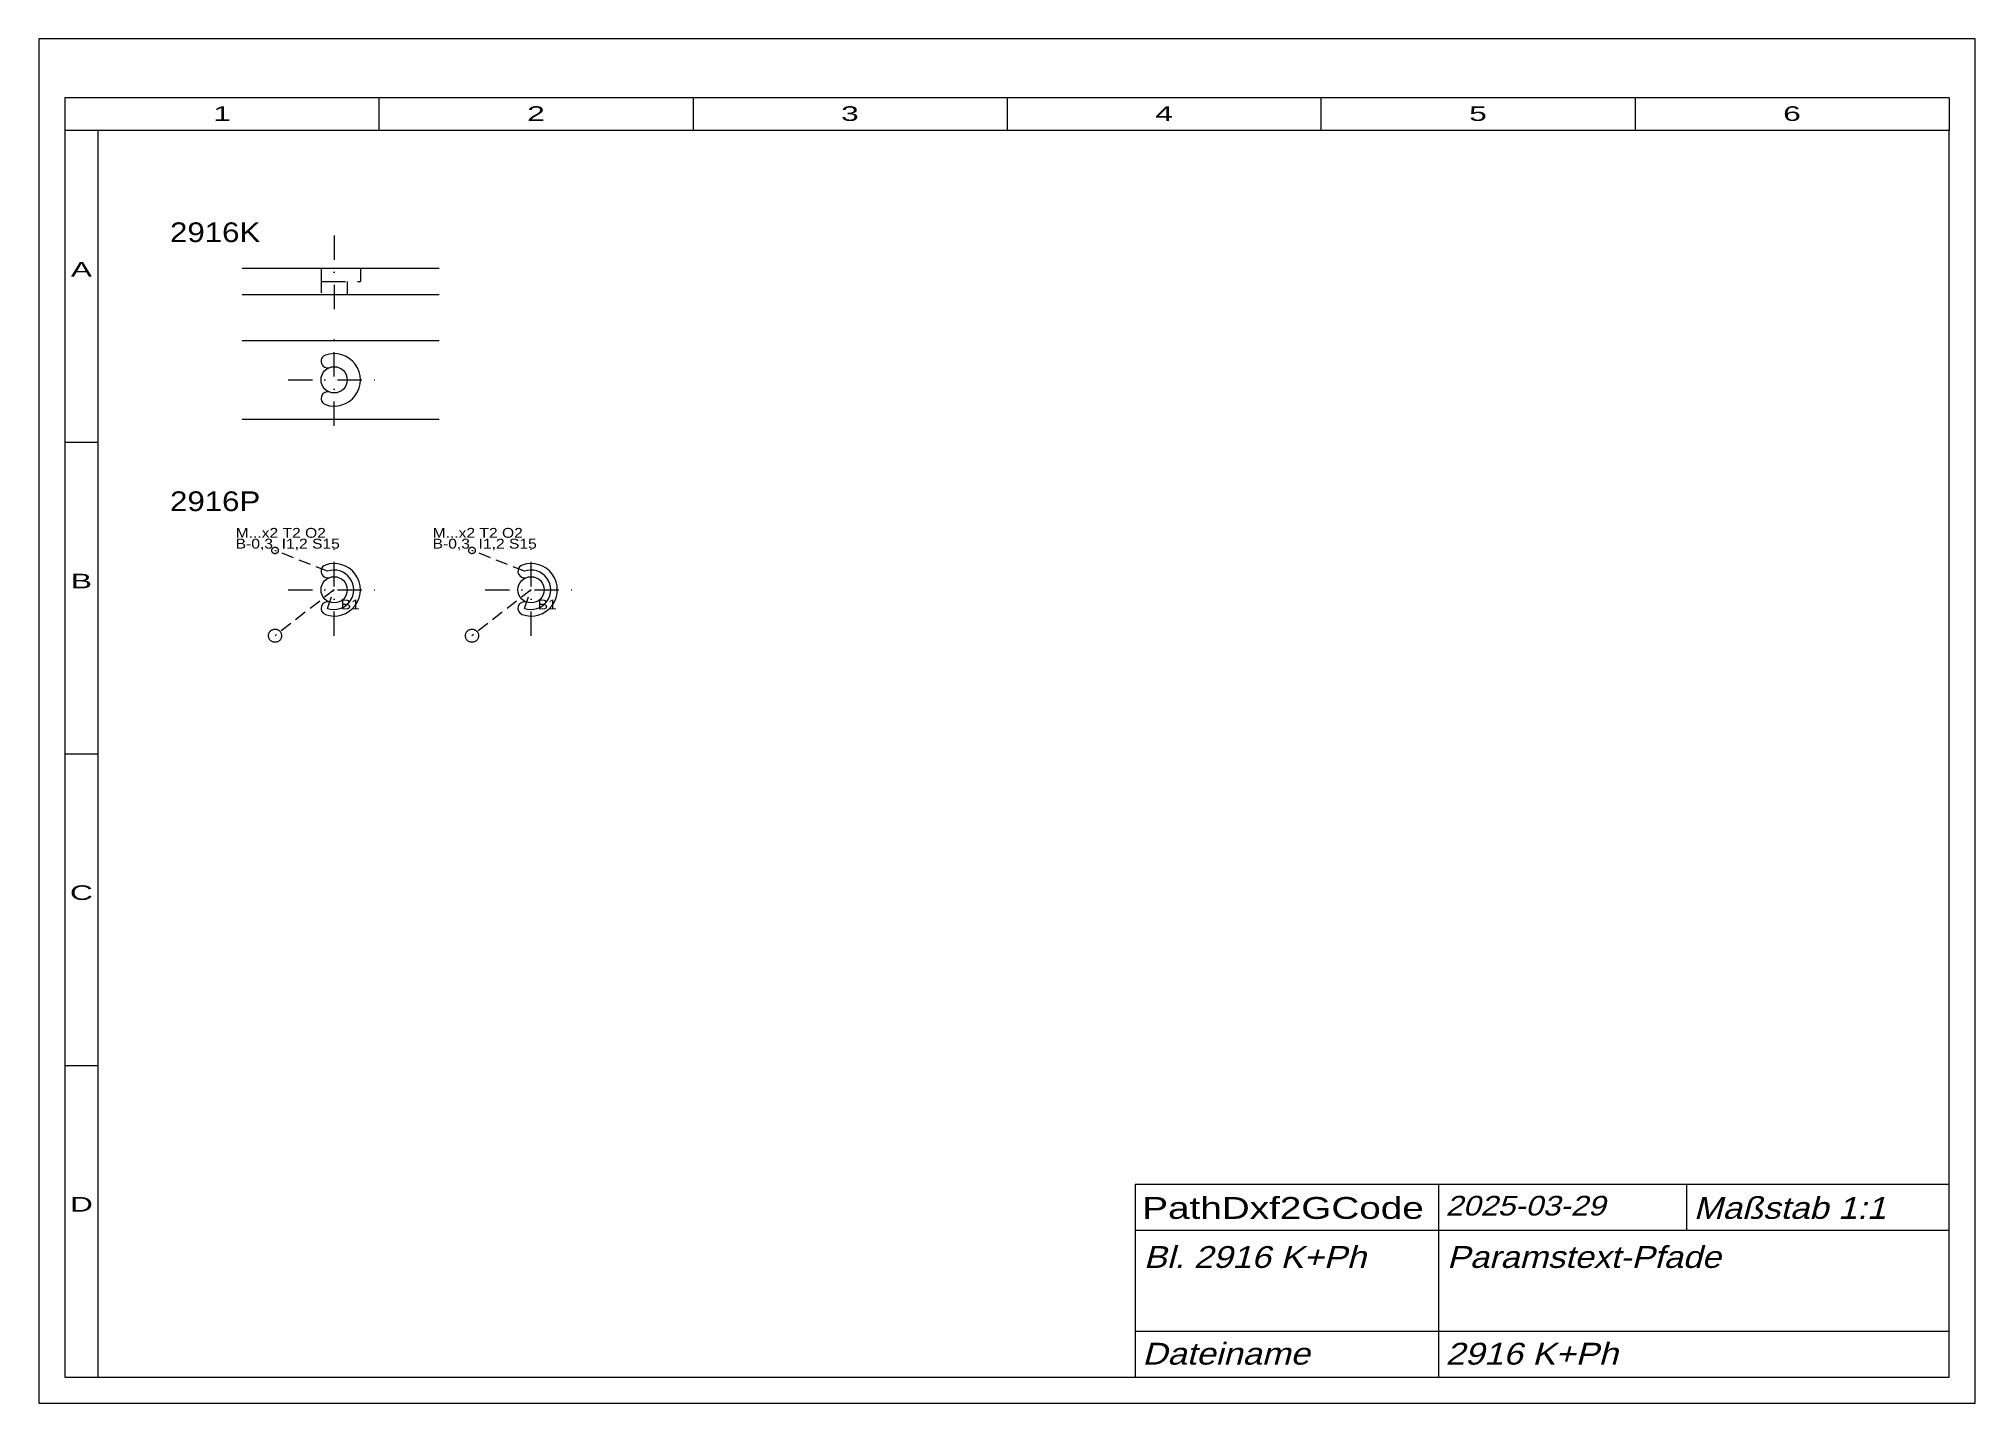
# Model space of a CAD drawing. Extents: x 1 to 296, y 1 to 209.
import ezdxf
from ezdxf.enums import TextEntityAlignment as Align

# ---------------------------------------------------------------- set-up
doc = ezdxf.new("R2010")
doc.units = 0
doc.header["$LTSCALE"] = 7.425
for name, pattern in [('DASHDOT', [1, 0.5, -0.25, 0, -0.25]), ('DASHED', [0.75, 0.5, -0.25]), ('HIDDEN', [0.375, 0.25, -0.125]), ('PHANTOM', [2.5, 1.25, -0.25, 0.25, -0.25, 0.25, -0.25])]:
    doc.linetypes.add(name, pattern=pattern)
for name, color, linetype, lineweight in [('2916_1P', 230, 'CONTINUOUS', 0), ('2916_2P', 230, 'CONTINUOUS', 0), ('2916_2P~A', 5, 'CONTINUOUS', 0), ('2916__ PARAMSTEXT-PFADE', 7, 'CONTINUOUS', 0), ('BESCHRIFTUNG', 7, 'CONTINUOUS', 25), ('MITTELLINIEN', 5, 'DASHDOT', 25), ('STANDARD', 7, 'CONTINUOUS', 0)]:
    doc.layers.add(name, color=color, linetype=linetype, lineweight=lineweight)
doc.styles.add('Arial', font='arial.ttf')

msp = doc.modelspace()

# ---------------------------------------------------------------- linework, layer by layer
at = {"layer": '2916_1P', "linetype": 'HIDDEN'}
for p, q in [((45, 127.83), (37, 131)), ((46, 125), (37, 118)), ((45, 122.17), (46, 125))]:
    msp.add_line(p, q, dxfattribs=at)
at = {"layer": '2916_1P', "linetype": 'PHANTOM'}
for centre, radius in [((37, 131), 0.5), ((37, 118), 1)]:
    msp.add_circle(centre, radius, dxfattribs=at)
at = {"layer": '2916_1P'}
msp.add_circle((46, 125), 2, dxfattribs=at)
msp.add_arc((46, 125), 3, 250.5288, 469.4712, dxfattribs=at)
at = {"layer": '2916_2P', "linetype": 'HIDDEN'}
for p, q in [((75, 127.83), (67, 131)), ((76, 125), (67, 118)), ((75, 122.17), (76, 125))]:
    msp.add_line(p, q, dxfattribs=at)
at = {"layer": '2916_2P', "linetype": 'PHANTOM'}
for centre, radius in [((67, 131), 0.5), ((67, 118), 1)]:
    msp.add_circle(centre, radius, dxfattribs=at)
at = {"layer": '2916_2P'}
msp.add_circle((76, 125), 2, dxfattribs=at)
at = {"layer": '2916_2P~A'}
msp.add_arc((76, 125), 3, 250.5288, 469.4712, dxfattribs=at)
at = {"layer": '2916__ PARAMSTEXT-PFADE'}
for p, q in [((32, 174), (62, 174)), ((32, 170), (62, 170)), ((32, 163), (62, 163)), ((32, 151), (62, 151))]:
    msp.add_line(p, q, dxfattribs=at)
at = {"layer": '2916__ PARAMSTEXT-PFADE', "linetype": 'DASHED'}
for p, q in [((44, 174), (44, 170)), ((44, 172), (50, 172)), ((48, 172), (48, 170)), ((50, 174), (50, 172))]:
    msp.add_line(p, q, dxfattribs=at)
at = {"layer": '2916__ PARAMSTEXT-PFADE'}
msp.add_circle((46, 157), 2, dxfattribs=at)
for centre, radius, start, end in [((45, 159.83), 1, 109.4712, 289.4712), ((46, 157), 4, 250.5288, 469.4712), ((45, 154.17), 1, 70.5288, 250.5288), ((45, 127.83), 1, 109.4712, 289.4712), ((46, 125), 4, 250.5288, 469.4712), ((75, 127.83), 1, 109.4712, 289.4712), ((76, 125), 4, 250.5288, 469.4712), ((45, 122.17), 1, 70.5288, 250.5288), ((75, 122.17), 1, 70.5288, 250.5288)]:
    msp.add_arc(centre, radius, start, end, dxfattribs=at)
at = {"layer": 'MITTELLINIEN'}
for p, q in [((46, 179), (46, 167)), ((46, 150), (46, 164)), ((39, 157), (53, 157)), ((46, 118), (46, 132)), ((76, 118), (76, 132)), ((39, 125), (53, 125)), ((69, 125), (83, 125))]:
    msp.add_line(p, q, dxfattribs=at)
at = {"layer": 'STANDARD'}
for p, q in [((296, 209), (1, 209)), ((1, 209), (1, 1)), ((296, 1), (296, 209)), ((292, 200), (5, 200)), ((5, 200), (5, 195)), ((52.83, 200), (52.83, 195)), ((100.67, 200), (100.67, 195)), ((148.5, 200), (148.5, 195)), ((196.33, 200), (196.33, 195)), ((244.17, 200), (244.17, 195)), ((292, 200), (292, 195)), ((5, 195), (5, 5)), ((10, 195), (5, 195)), ((10, 195), (10, 5)), ((292, 195), (10, 195)), ((292, 5), (292, 195)), ((5, 147.5), (10, 147.5)), ((5, 100), (10, 100)), ((5, 52.5), (10, 52.5)), ((5, 5), (10, 5)), ((10, 5), (292, 5)), ((1, 1), (296, 1))]:
    msp.add_line(p, q, dxfattribs=at)
at = {"layer": 'STANDARD', "lineweight": 0}
for p, q in [((168.02, 34.4), (291.91, 34.4)), ((168.02, 34.4), (168.02, 5)), ((214.22, 34.4), (214.22, 5)), ((252.02, 34.4), (252.02, 27.4)), ((168.02, 27.4), (291.91, 27.4)), ((168.02, 12), (291.91, 12))]:
    msp.add_line(p, q, dxfattribs=at)

# ---------------------------------------------------------------- texts
at = {"layer": '2916_1P', "linetype": 'HIDDEN', "style": 'Arial', "width": 1.13502}
msp.add_text('B1', height=1.5, dxfattribs=at).set_placement((47, 122))
at = {"layer": '2916_1P', "linetype": 'HIDDEN', "insert": (31, 131), "char_height": 1.5, "attachment_point": 7, "line_spacing_factor": 0.66, "style": 'Arial'}
msp.add_mtext('\\W1.135068;M...x2 T2 O2\\PB-0,3  I1,2 S15', dxfattribs=at)
at = {"layer": '2916_2P', "linetype": 'HIDDEN', "insert": (61, 131), "char_height": 1.5, "attachment_point": 7, "line_spacing_factor": 0.66, "style": 'Arial'}
msp.add_mtext('\\W1.135068;M...x2 T2 O2\\PB-0,3  I1,2 S15', dxfattribs=at)
at = {"layer": '2916_2P~A', "linetype": 'HIDDEN', "style": 'Arial', "width": 1.13502}
msp.add_text('B1', height=1.5, dxfattribs=at).set_placement((77, 122))
at = {"layer": 'BESCHRIFTUNG', "style": 'Arial', "width": 1.135092}
for s, p in [('2916K', (21, 178)), ('2916P', (21, 137))]:
    msp.add_text(s, height=3, dxfattribs=at).set_placement(p)
at = {"layer": 'BESCHRIFTUNG', "style": 'Arial', "width": 1.266023}
msp.add_text('PathDxf2GCode', height=3.33, dxfattribs=at).set_placement((169.11, 32.44), align=Align.TOP_LEFT)
at = {"layer": 'BESCHRIFTUNG', "style": 'Arial', "oblique": 15}
for s, height, width, p in [('2025-03-29', 3, 1.135137, (215.31, 32.62)), ('Maßstab 1:1', 3.325, 1.134935, (253.11, 32.44)), ('Bl. 2916 K+Ph', 3.325, 1.13495, (169.33, 24.96)), ('Paramstext-Pfade', 3.325, 1.121621, (215.53, 24.96)), ('Dateiname', 3.325, 1.135074, (169.11, 10.22)), ('2916 K+Ph', 3.325, 1.135084, (215.31, 10.22))]:
    msp.add_text(s, height=height, dxfattribs=dict(at, width=width)).set_placement(p, align=Align.TOP_LEFT)
at = {"layer": 'STANDARD', "style": 'Arial'}
for s, width, p in [('1', 1.547923, (28.92, 196.47)), ('2', 1.547922, (76.75, 196.47)), ('3', 1.547923, (124.58, 196.47)), ('4', 1.547923, (172.42, 196.47)), ('5', 1.547922, (220.25, 196.47)), ('6', 1.547923, (268.08, 196.47)), ('A', 1.547987, (7.5, 172.72)), ('B', 1.547987, (7.5, 125.22)), ('C', 1.548103, (7.5, 77.72)), ('D', 1.548104, (7.5, 30.22))]:
    msp.add_text(s, height=2.23, dxfattribs=dict(at, width=width)).set_placement(p, align=Align.CENTER)

doc.saveas('drawing.dxf')
